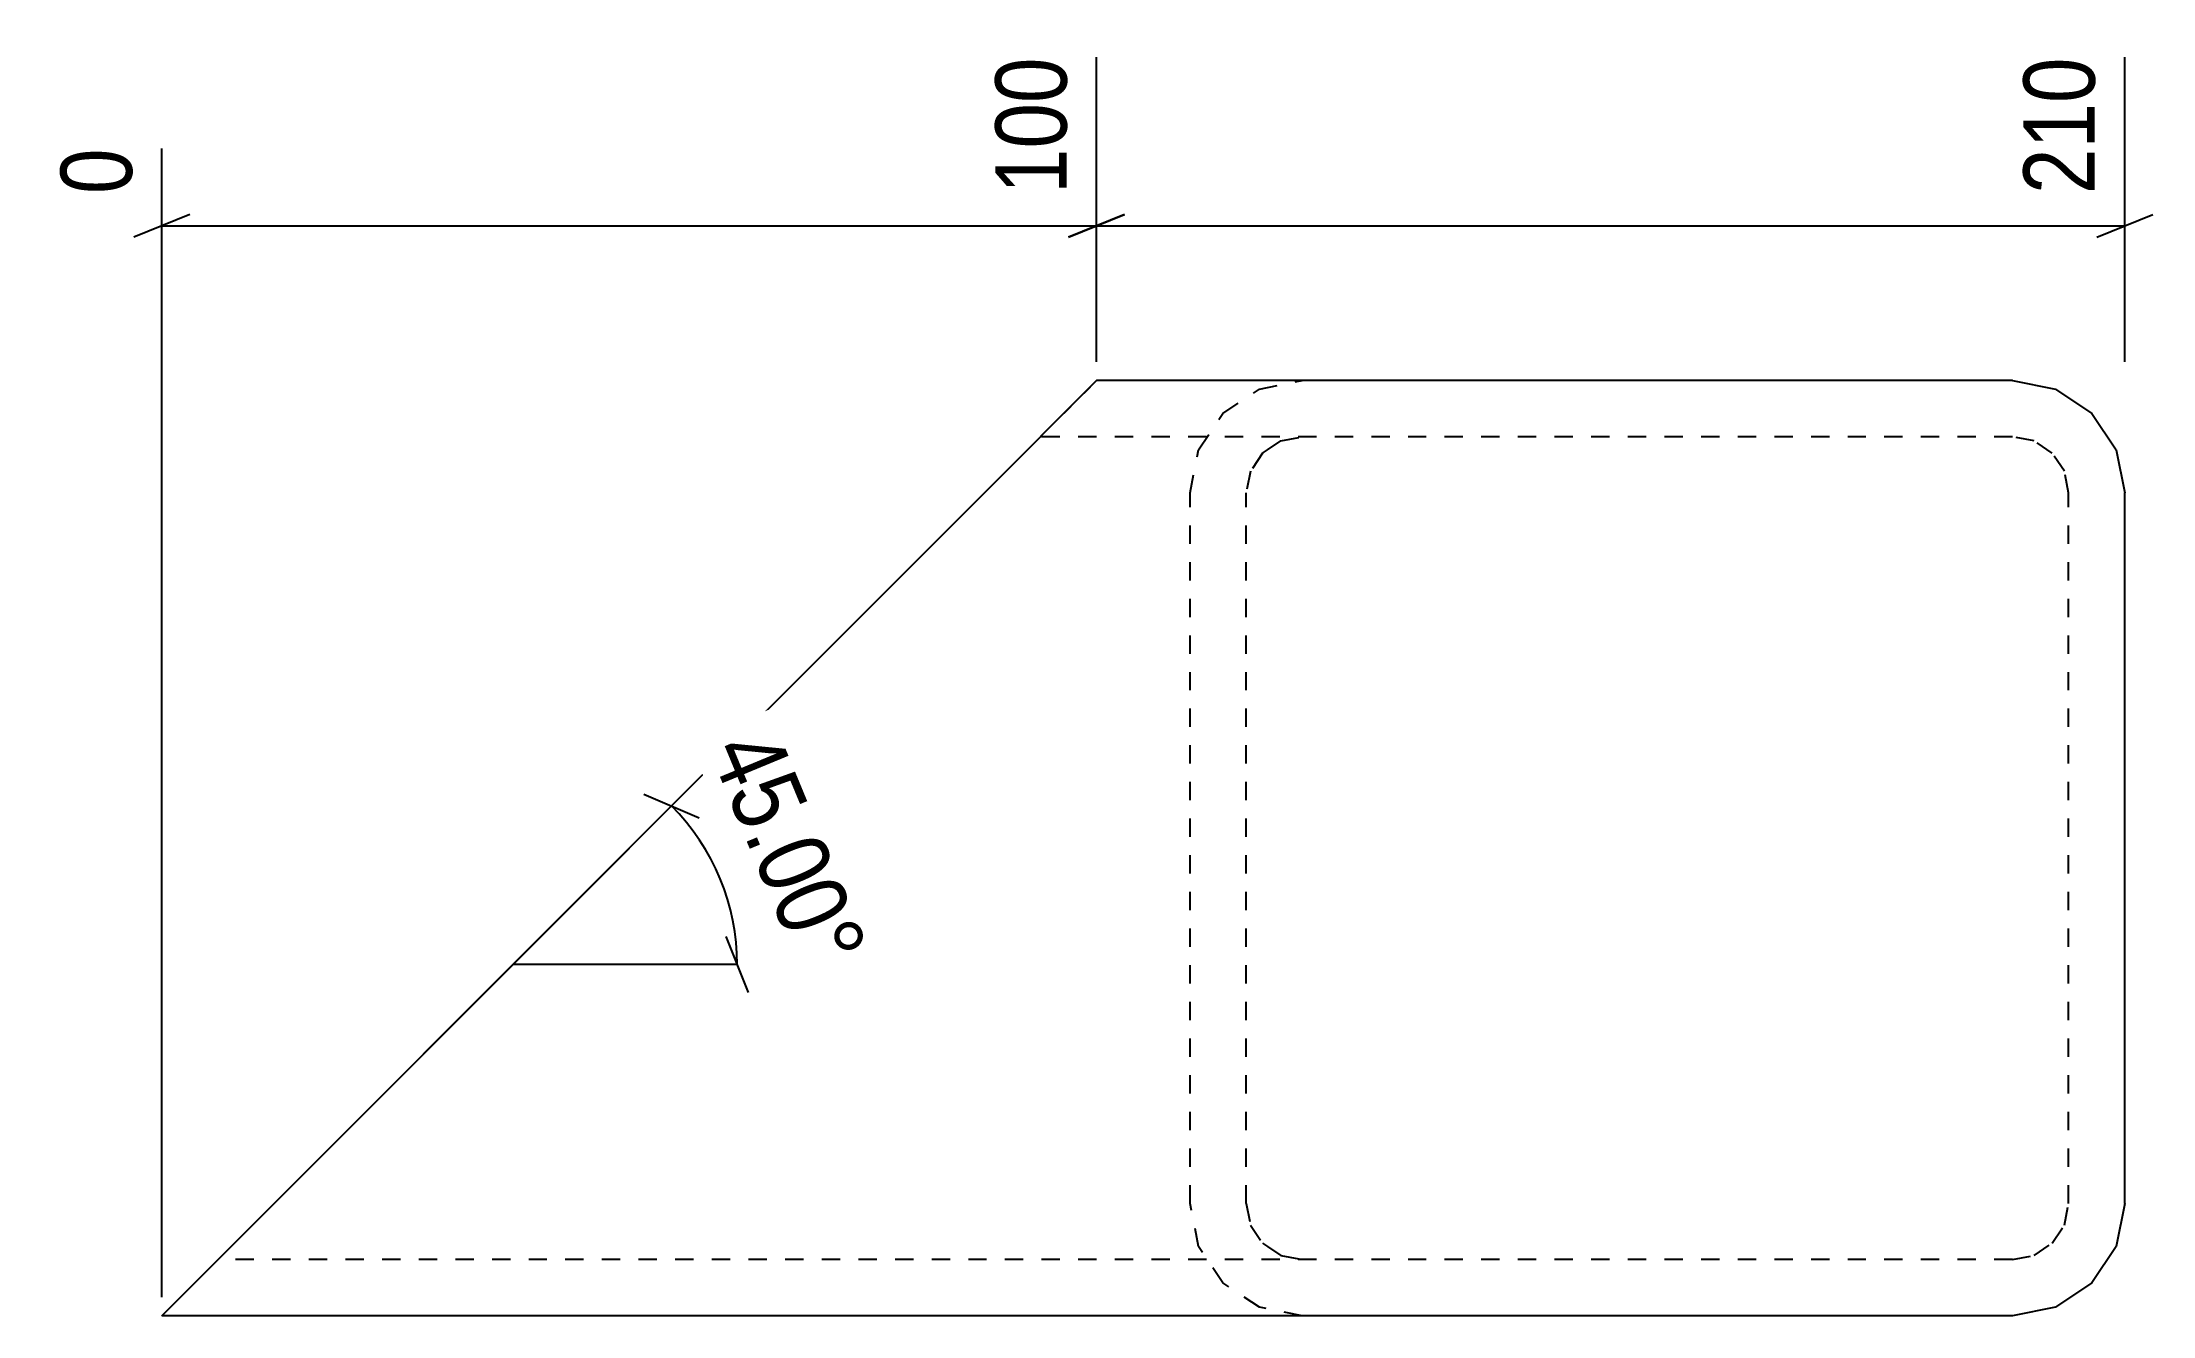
# Model space of a CAD drawing. Header units: millimetres. Extents: x 4 to 5703, y 4 to 179.
# Drawn here: x 5476.8 to 5702.6, y 6 to 142.2 of the extents above.
import ezdxf

# ---------------------------------------------------------------- set-up
doc = ezdxf.new("R2010")
doc.units = ezdxf.units.MM
doc.linetypes.add('DXK_LINE_DOT2', pattern=[3.9198, 1.9599, -1.9599])
doc.layers.add('MÅLSÆTNING', color=7, linetype='Continuous')
doc.layers.add('STÅL', color=7, linetype='Continuous')
doc.styles.add('Arial Narrow', font='ARIALN.TTF', dxfattribs={"height": 0.2})

msp = doc.modelspace()

# ---------------------------------------------------------------- linework, layer by layer
at = {"layer": 'MÅLSÆTNING', "color": 7, "linetype": 'Continuous'}
for p, q in [((5589.6, 108), (5589.6, 140.58)), ((5589.6, 108), (5589.6, 140.58)), ((5699.59, 108), (5699.59, 140.58)), ((5489.6, 8), (5489.6, 130.83)), ((5492.6, 123.75), (5486.6, 121.35)), ((5489.6, 122.55), (5589.6, 122.55)), ((5586.6, 121.35), (5592.6, 123.75)), ((5589.6, 122.55), (5699.59, 122.55)), ((5696.59, 121.35), (5702.59, 123.75)), ((5541.15, 61.79), (5547.09, 59.25)), ((5491.01, 7.41), (5544.12, 60.52)), ((5544.12, 60.52), (5527.15, 43.55)), ((5552.35, 40.55), (5549.95, 46.55)), ((5551.15, 43.55), (5527.15, 43.55))]:
    msp.add_line(p, q, dxfattribs=at)
msp.add_arc((5527.15, 43.55), 24, 0, 44.9985, dxfattribs=at)
at = {"layer": 'STÅL', "color": 2, "linetype": 'Continuous'}
for p, q in [((5589.6, 106), (5577.6, 94)), ((5687.59, 106), (5589.6, 106)), ((5687.59, 106), (5692.19, 105.09)), ((5692.19, 105.09), (5696.08, 102.49)), ((5696.08, 102.49), (5698.68, 98.59)), ((5698.68, 98.59), (5699.59, 94)), ((5577.6, 94), (5501.6, 18)), ((5699.59, 18), (5699.59, 94)), ((5489.6, 6), (5501.6, 18)), ((5699.59, 18), (5698.68, 13.41)), ((5698.68, 13.41), (5696.08, 9.51)), ((5696.08, 9.51), (5692.19, 6.91)), ((5692.19, 6.91), (5687.59, 6)), ((5687.59, 6), (5489.6, 6))]:
    msp.add_line(p, q, dxfattribs=at)
at = {"layer": 'STÅL', "color": 7, "linetype": 'DXK_LINE_DOT2'}
for p, q in [((5589.6, 106), (5586.09, 102.49)), ((5603.11, 102.49), (5607.01, 105.09)), ((5607.01, 105.09), (5611.6, 106)), ((5600.51, 98.59), (5603.11, 102.49)), ((5687.59, 100), (5583.6, 100)), ((5607.88, 98.59), (5609.3, 99.54)), ((5609.3, 99.54), (5611.6, 100)), ((5689.89, 99.54), (5687.59, 100)), ((5691.84, 98.24), (5689.89, 99.54)), ((5599.6, 94), (5600.51, 98.59)), ((5607.35, 98.24), (5606.05, 96.3)), ((5607.35, 98.24), (5607.88, 98.59)), ((5693.14, 96.3), (5691.84, 98.24)), ((5606.05, 96.3), (5605.6, 94)), ((5693.59, 94), (5693.14, 96.3)), ((5599.6, 18), (5599.6, 94)), ((5605.6, 18), (5605.6, 94)), ((5693.59, 18), (5693.59, 94)), ((5600.51, 13.41), (5599.6, 18)), ((5605.6, 18), (5606.05, 15.7)), ((5693.14, 15.7), (5693.59, 18)), ((5606.05, 15.7), (5607.35, 13.76)), ((5607.35, 13.76), (5607.88, 13.41)), ((5689.89, 12.46), (5691.84, 13.76)), ((5691.84, 13.76), (5693.14, 15.7)), ((5687.59, 12), (5495.6, 12)), ((5603.11, 9.51), (5600.51, 13.41)), ((5607.88, 13.41), (5609.3, 12.46)), ((5609.3, 12.46), (5611.6, 12)), ((5687.59, 12), (5689.89, 12.46)), ((5607.01, 6.91), (5603.11, 9.51)), ((5611.6, 6), (5607.01, 6.91))]:
    msp.add_line(p, q, dxfattribs=at)

# ---------------------------------------------------------------- next in the draw order: wipeouts: each hides what was drawn before it
at = {"color": 0, "linetype": 'Continuous'}
for points in [[(5588, 142.18), (5576.8, 142.18), (5576.8, 124.35), (5588, 124.35)], [(5697.99, 142.18), (5686.79, 142.18), (5686.79, 124.35), (5697.99, 124.35)], [(5488, 132.43), (5476.8, 132.43), (5476.8, 124.35), (5488, 124.35)]]:
    msp.add_wipeout(points, dxfattribs=at).dxf.layer = 'MÅLSÆTNING'
at = {"color": 0}
msp.add_wipeout([(5557.3, 40.12), (5567.65, 44.41), (5556.4, 71.58), (5546.05, 67.29)], dxfattribs=at).dxf.layer = 'MÅLSÆTNING'

# ---------------------------------------------------------------- next in the draw order: linework, layer by layer
at = {"layer": 'MÅLSÆTNING', "color": 7, "linetype": 'Continuous'}
msp.add_line((5592.6, 123.75), (5586.6, 121.35), dxfattribs=at)

# ---------------------------------------------------------------- next in the draw order: texts
at = {"layer": 'MÅLSÆTNING', "color": 3, "linetype": 'Continuous', "style": 'Arial Narrow'}
for s, height, p in [('100', 7.635, (5586.4, 125.95)), ('210', 7.635, (5696.39, 125.95)), ('0', 7.64, (5486.4, 125.95))]:
    msp.add_text(s, height=height, rotation=90.0002, dxfattribs=at).set_placement(p)
at = {"layer": 'MÅLSÆTNING', "color": 3, "style": 'Arial Narrow'}
msp.add_text('45.00°', height=7.635, rotation=-67.5002, dxfattribs=at).set_placement((5548.14, 66.43))

doc.saveas('drawing.dxf')
